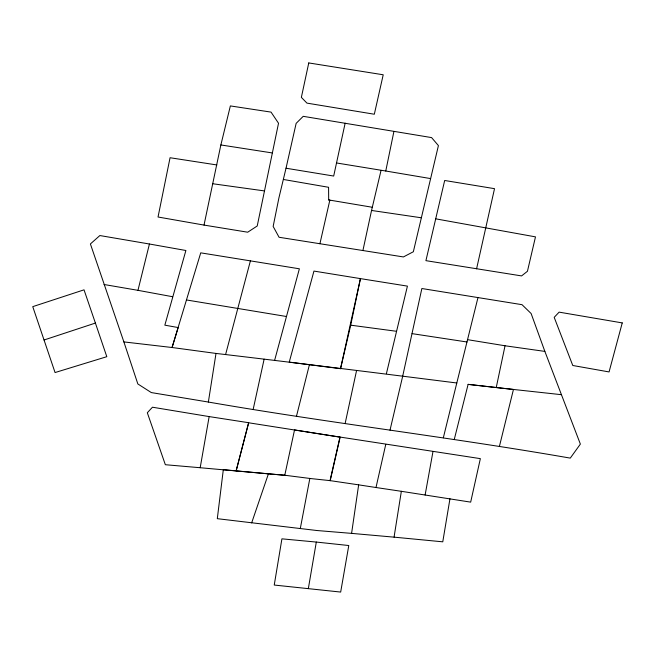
<?xml version="1.0" encoding="UTF-8"?>
<svg xmlns="http://www.w3.org/2000/svg" width="655" height="655" viewBox="0 0 655 655"><rect width="100%" height="100%" fill="white"/><g stroke="black" fill="none" stroke-linecap="round" stroke-linejoin="round"><path stroke-width="0.98" d="M284.933 475.309L223.314 469.676L217.304 518.678L316.971 530.525L351.588 533.375L358.653 484.847L330.243 480.647L309.627 478.445M390.012 430.155L402.653 376.355L421.861 288.519L522.019 304.681L531.131 313.532L544.862 351.399L580.371 444.098L570.276 458.115C449.993 437.147 328.663 422.909 208.364 402.047L216.003 353.43C296.289 362.854 376.576 372.875 456.797 382.987L477.978 297.583M351.588 533.375L394.056 537.149L401.351 491.307L470.675 502.131L480.361 458.639L340.166 437.082L330.185 480.713M204.016 225.083L247.713 232.206L257.227 225.975L278.522 123.246L271.039 112.111L230.364 105.922L220.866 144.951L204.016 225.083L158.035 217.01L170.063 157.732L216.854 164.954M449.969 498.709L442.772 541.824L394.056 537.149M308.333 588.632L316.308 542.062L348.779 545.525L340.674 592.063L274.24 585.046L281.92 538.836L316.308 542.062M209.158 416.588L152.459 407.214L147.318 412.748L165.347 464.714L200.184 467.727L209.158 416.588L248.671 422.712L236.152 470.847L248.613 422.778L340.109 437.147M425.12 495.008L432.971 451.582M300.293 528.552L309.84 478.445L284.778 475.243L294.529 429.934L339.953 437.082L330.03 480.647M286.022 168.229L296.142 123.369L303.216 116.328L431.579 137.591L438.416 145.59L413.346 251.749L403.415 256.94L279.071 237.266L273.151 226.442L278.915 197.9L286.022 168.229L333.69 176.048L345.144 123.189M336.465 162.956L385.762 171.012L393.86 131.712M340.526 368.691L360.438 278.612L313.95 271.08L289.248 362.133L340.534 368.691L350.712 325.175L360.438 278.612L407.426 286.12L386.393 373.694M454.251 439.505L468.112 384.362L496.236 387.547L505.038 345.774L544.862 351.399M362.935 250.439L371.549 210.46L381.046 170.39M345.128 423.523L356.566 370.55M253.157 409.432L264.129 359.169M358.653 484.847L375.995 487.517L385.77 444.352M476.578 268.837L494.517 188.665L444.68 180.485L425.914 260.657L521.577 275.911L527.447 271.276L535.487 236.864L435.444 218.786M319.91 243.766L329.842 200.152L328.687 199.939L328.581 187.289L283.443 179.478M443.337 437.777L456.797 382.987M104.055 284.507L137.959 290.329L149.43 244.012L185.889 250.497L164.839 325.167L178.185 327.557L172.06 347.51L123.877 341.91L90.398 243.947L99.863 235.546L149.43 244.012M499.372 446.554L513.454 389.455L561.351 394.678M296.396 416.555L309.365 364.901M274.592 360.471L299.376 268.804L250.406 260.862L225.729 354.019M216.003 353.43L172.06 347.51L200.733 252.846L250.406 260.862M251.651 522.903L268.419 473.852L284.99 475.243M44.041 340.002L95.401 323.071L106.806 356.688L55.061 372.548L32.75 306.646L84.028 289.837L95.401 323.071M200.184 467.727L268.419 473.852M496.236 387.547L513.454 389.455L468.112 384.362M350.712 325.175L396.447 331.283M212.695 183.736L264.489 190.924M371.549 210.46L421.206 217.763M375.995 487.517L401.351 491.307M412.069 333.641L467.031 341.992M220.866 144.951L272.185 152.926M467.662 339.683L505.038 345.774M186.667 299.99L286.522 316.512M208.364 402.047L151.313 392.574L137.845 383.953L123.877 341.91M328.687 199.939L372.531 207.299M385.762 171.012L430.605 178.586M137.959 290.329L172.609 296.723M308.759 62.937L301.365 97.374L306.949 103.122L374.324 114.232L383.216 74.776L308.759 62.937M622.25 322.907L609.068 371.934L572.773 365.49L554.195 317.348L559.116 312.14L622.25 322.907"/></g></svg>
